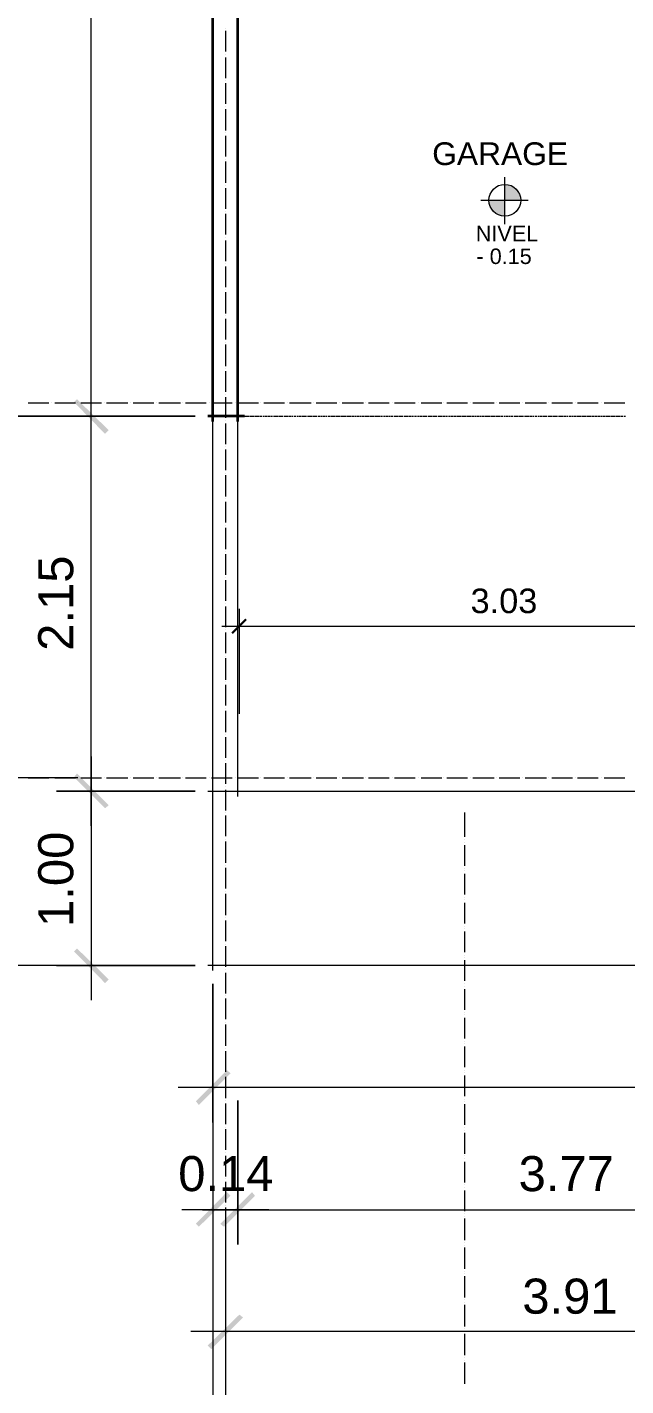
# Model space of a CAD drawing. Header units: millimetres. Extents: x 0 to 51.9, y -1.9 to 29.7.
# Drawn here: x 9.4 to 12.84, y 4.64 to 12.43 of the extents above; entities that cross this region are included whole.
import ezdxf

# ---------------------------------------------------------------- set-up
doc = ezdxf.new("R2010")
doc.units = ezdxf.units.MM
for name, color, linetype in [('PDF_0', 7, 'Continuous'), ('PDF_Arquitectura', 7, 'Continuous'), ('PDF_Ejes', 7, 'Continuous'), ('PDF_Muros', 7, 'Continuous'), ('PDF_Niveles', 2, 'Continuous'), ('PDF_Text', 7, 'Continuous')]:
    doc.layers.add(name, color=color, linetype=linetype)
doc.styles.add('PDF ArialMT', font='arial.ttf')

msp = doc.modelspace()

# ---------------------------------------------------------------- hatches: boundary and pattern name
at = {"layer": 'PDF_0', "transparency": 33554559}
for points in [[(9.8724, 10.1179), (9.6903, 10.2957), (9.6734, 10.2788), (9.8512, 10.0967)], [(10.664, 9.0299), (10.6555, 9.0384), (10.5751, 8.9579), (10.5836, 8.9495)], [(9.8724, 7.9673), (9.6903, 8.1493), (9.6734, 8.1282), (9.8512, 7.9504)], [(9.6903, 7.146), (9.6734, 7.1291), (9.8512, 6.9471), (9.8724, 6.9682)], [(10.5709, 6.4306), (10.5497, 6.4475), (10.3719, 6.2697), (10.3888, 6.2485)], [(10.3719, 5.567), (10.3888, 5.55), (10.5709, 5.7278), (10.5497, 5.749)], [(10.5328, 5.55), (10.7106, 5.7278), (10.6936, 5.749), (10.5116, 5.567)], [(10.6428, 5.0293), (10.6217, 5.0462), (10.4396, 4.8684), (10.4608, 4.8473)]]:
    msp.add_hatch(color=256, dxfattribs=at).paths.add_polyline_path(points)
at = {"layer": 'PDF_Arquitectura', "true_color": 0x404040, "transparency": 33554559}
h = msp.add_hatch(color=250, dxfattribs=at)
h.paths.add_polyline_path([(12.1415, 11.4345), (12.0526, 11.4345), (12.0526, 11.4176), (12.0568, 11.4049), (12.061, 11.3879), (12.0822, 11.3668), (12.0949, 11.3583), (12.1118, 11.3498), (12.1245, 11.3456), (12.1415, 11.3456)])
h.paths.add_polyline_path([(12.1584, 11.5234), (12.1415, 11.5234), (12.1415, 11.4345), (12.2304, 11.4345), (12.2304, 11.4514), (12.2261, 11.4641), (12.2177, 11.4811), (12.2092, 11.4938), (12.2007, 11.5022), (12.188, 11.5107), (12.1711, 11.5192)])

# ---------------------------------------------------------------- linework, layer by layer
at = {"layer": 'PDF_Arquitectura', "color": 250, "lineweight": 18, "true_color": 0x404040}
for points in [[(9.7708, 9.9994), (9.7708, 21.2433)], [(9.7708, 7.8488), (9.7708, 10.3973)], [(10.6217, 8.4923), (10.6217, 9.0934)], [(13.7502, 8.9918), (10.5201, 8.9918)], [(9.7708, 8.2467), (9.7708, 6.8497)], [(9.6945, 8.1239), (8.8733, 8.1239)], [(9.5718, 7.0487), (10.3677, 7.0487), (6.7693, 7.0487)], [(10.4693, 6.1469), (10.4693, 6.9428), (10.4693, 3.3783)], [(10.2703, 6.3501), (15.9262, 6.3501)], [(10.4693, 6.2739), (10.4693, 5.4484)], [(10.791, 5.6474), (10.6132, 5.6474), (10.4693, 5.6474), (10.2915, 5.6474)], [(10.41, 5.6474), (14.5757, 5.6474)], [(10.5412, 5.5754), (10.5412, 4.7499)], [(14.6477, 4.9489), (10.3423, 4.9489)], [(10.5412, 4.8727), (10.5412, 4.0472)]]:
    msp.add_lwpolyline(points, dxfattribs=at)
at = {"layer": 'PDF_Arquitectura', "color": 250, "lineweight": 9, "true_color": 0x404040}
for points in [[(12.1415, 11.57), (12.1415, 11.299)], [(12.2769, 11.4345), (12.006, 11.4345)]]:
    msp.add_lwpolyline(points, dxfattribs=at)
at = {"layer": 'PDF_Arquitectura', "lineweight": 18}
msp.add_lwpolyline([(8.8733, 10.1983), (9.6945, 10.1983)], close=True, dxfattribs=at)
at = {"layer": 'PDF_Arquitectura', "color": 250, "lineweight": 18, "true_color": 0x404040}
for points in [[(9.5718, 10.1983), (10.3677, 10.1983)], [(9.5718, 8.0477), (10.3677, 8.0477)], [(10.6132, 5.4484), (10.6132, 6.2739)]]:
    msp.add_lwpolyline(points, close=True, dxfattribs=at)
at = {"layer": 'PDF_Arquitectura', "lineweight": 5}
for points in [[(11.9129, 7.925), (11.9129, 7.7853)], [(11.9129, 7.7683), (11.9129, 7.7683)], [(11.9129, 7.7556), (11.9129, 7.7556)], [(11.9129, 7.7387), (11.9129, 7.6202)], [(11.9129, 7.6032), (11.9129, 7.6032)], [(11.9129, 7.5905), (11.9129, 7.5905)], [(11.9129, 7.5736), (11.9129, 7.4551)], [(11.9129, 7.4381), (11.9129, 7.4381)], [(11.9129, 7.4254), (11.9129, 7.4254)], [(11.9129, 7.4085), (11.9129, 7.29)], [(11.9129, 7.273), (11.9129, 7.273)], [(11.9129, 7.2603), (11.9129, 7.2603)], [(11.9129, 7.2434), (11.9129, 7.1249)], [(11.9129, 7.1079), (11.9129, 7.1079)], [(11.9129, 7.0952), (11.9129, 7.0952)], [(11.9129, 7.0783), (11.9129, 6.9598)], [(11.9129, 6.9428), (11.9129, 6.9428)], [(11.9129, 6.9301), (11.9129, 6.9301)], [(11.9129, 6.9132), (11.9129, 6.7947)], [(11.9129, 6.7777), (11.9129, 6.7777)], [(11.9129, 6.765), (11.9129, 6.765)], [(11.9129, 6.7481), (11.9129, 6.6295)], [(11.9129, 6.6126), (11.9129, 6.6126)], [(11.9129, 6.5999), (11.9129, 6.5999)], [(11.9129, 6.583), (11.9129, 6.4644)], [(11.9129, 6.4475), (11.9129, 6.4475)], [(11.9129, 6.4348), (11.9129, 6.4348)], [(11.9129, 6.4179), (11.9129, 6.2993)], [(11.9129, 6.2824), (11.9129, 6.2824)], [(11.9129, 6.2697), (11.9129, 6.2697)], [(11.9129, 6.2528), (11.9129, 6.1342)], [(11.9129, 6.1215), (11.9129, 6.1215)], [(11.9129, 6.1046), (11.9129, 6.1046)], [(11.9129, 6.0877), (11.9129, 5.9691)], [(11.9129, 5.9564), (11.9129, 5.9564)], [(11.9129, 5.9395), (11.9129, 5.9395)], [(11.9129, 5.9226), (11.9129, 5.804)], [(11.9129, 5.7913), (11.9129, 5.7913)], [(11.9129, 5.7744), (11.9129, 5.7744)], [(11.9129, 5.7575), (11.9129, 5.6389)], [(11.9129, 5.6262), (11.9129, 5.6262)], [(11.9129, 5.6093), (11.9129, 5.6093)], [(11.9129, 5.5966), (11.9129, 5.4738)], [(11.9129, 5.4611), (11.9129, 5.4611)], [(11.9129, 5.4442), (11.9129, 5.4442)], [(11.9129, 5.4315), (11.9129, 5.3087)], [(11.9129, 5.296), (11.9129, 5.296)], [(11.9129, 5.2791), (11.9129, 5.2791)], [(11.9129, 5.2664), (11.9129, 5.1436)], [(11.9129, 5.1309), (11.9129, 5.1309)], [(11.9129, 5.114), (11.9129, 5.114)], [(11.9129, 5.1013), (11.9129, 4.9785)], [(11.9129, 4.9658), (11.9129, 4.9658)], [(11.9129, 4.9489), (11.9129, 4.9489)], [(11.9129, 4.9362), (11.9129, 4.8134)], [(11.9129, 4.8007), (11.9129, 4.8007)], [(11.9129, 4.7838), (11.9129, 4.7838)], [(11.9129, 4.7711), (11.9129, 4.6483)]]:
    msp.add_lwpolyline(points, dxfattribs=at)
at = {"layer": 'PDF_Arquitectura', "color": 250, "lineweight": 18, "true_color": 0x404040}
msp.add_circle((12.1436, 11.4366), 0.091, dxfattribs=at)
at = {"layer": 'PDF_Ejes', "lineweight": 9}
for points in [[(10.5412, 12.4209), (10.5412, 12.4209)], [(10.5412, 12.4082), (10.5412, 12.2896)], [(10.5412, 12.2727), (10.5412, 12.2727)], [(10.5412, 12.2558), (10.5412, 12.1372)], [(10.5412, 12.1245), (10.5412, 12.1245)], [(10.5412, 12.1076), (10.5412, 11.9891)], [(10.5412, 11.9721), (10.5412, 11.9721)], [(10.5412, 11.9594), (10.5412, 11.8367)], [(10.5412, 11.824), (10.5412, 11.824)], [(10.5412, 11.807), (10.5412, 11.6885)], [(10.5412, 11.6716), (10.5412, 11.6716)], [(10.5412, 11.6589), (10.5412, 11.5361)], [(10.5412, 11.5234), (10.5412, 11.5234)], [(10.5412, 11.5065), (10.5412, 11.3879)], [(10.5412, 11.371), (10.5412, 11.371)], [(10.5412, 11.3583), (10.5412, 11.2398)], [(10.5412, 11.2228), (10.5412, 11.2228)], [(10.5412, 11.2059), (10.5412, 11.0873)], [(10.5412, 11.0746), (10.5412, 11.0746)], [(10.5412, 11.0577), (10.5412, 10.9392)], [(10.5412, 10.9222), (10.5412, 10.9222)], [(10.5412, 10.9095), (10.5412, 10.7868)], [(10.5412, 10.7741), (10.5412, 10.7741)], [(10.5412, 10.7571), (10.5412, 10.6386)], [(10.5412, 10.6217), (10.5412, 10.6217)], [(10.5412, 10.609), (10.5412, 10.4862)], [(10.5412, 10.4735), (10.5412, 10.4735)], [(10.5412, 10.4566), (10.5412, 10.338)], [(10.5412, 10.3211), (10.5412, 10.3211)], [(10.5412, 10.3084), (10.5412, 10.1899)], [(9.4109, 10.2745), (9.5294, 10.2745)], [(9.5464, 10.2745), (9.5464, 10.2745)], [(9.5633, 10.2745), (9.6818, 10.2745)], [(9.6945, 10.2745), (9.6945, 10.2745)], [(9.7115, 10.2745), (9.83, 10.2745)], [(9.847, 10.2745), (9.847, 10.2745)], [(9.8597, 10.2745), (9.9824, 10.2745)], [(9.9951, 10.2745), (9.9951, 10.2745)], [(10.0121, 10.2745), (10.1306, 10.2745)], [(10.1475, 10.2745), (10.1475, 10.2745)], [(10.1602, 10.2745), (10.283, 10.2745)], [(10.2957, 10.2745), (10.2957, 10.2745)], [(10.3126, 10.2745), (10.4312, 10.2745)], [(10.4481, 10.2745), (10.4481, 10.2745)], [(10.4608, 10.2745), (10.5793, 10.2745)], [(10.5963, 10.2745), (10.5963, 10.2745)], [(10.6132, 10.2745), (10.7317, 10.2745)], [(10.7444, 10.2745), (10.7444, 10.2745)], [(10.7614, 10.2745), (10.8799, 10.2745)], [(10.8968, 10.2745), (10.8968, 10.2745)], [(10.9095, 10.2745), (11.0323, 10.2745)], [(11.045, 10.2745), (11.045, 10.2745)], [(11.0619, 10.2745), (11.1805, 10.2745)], [(11.1974, 10.2745), (11.1974, 10.2745)], [(11.2101, 10.2745), (11.3329, 10.2745)], [(11.3456, 10.2745), (11.3456, 10.2745)], [(11.3625, 10.2745), (11.4811, 10.2745)], [(11.498, 10.2745), (11.498, 10.2745)], [(11.5107, 10.2745), (11.6292, 10.2745)], [(11.6462, 10.2745), (11.6462, 10.2745)], [(11.6631, 10.2745), (11.7816, 10.2745)], [(11.7943, 10.2745), (11.7943, 10.2745)], [(11.8113, 10.2745), (11.9298, 10.2745)], [(11.9467, 10.2745), (11.9467, 10.2745)], [(11.9594, 10.2745), (12.0822, 10.2745)], [(12.0949, 10.2745), (12.0949, 10.2745)], [(12.1118, 10.2745), (12.2304, 10.2745)], [(12.2473, 10.2745), (12.2473, 10.2745)], [(12.26, 10.2745), (12.3828, 10.2745)], [(12.3955, 10.2745), (12.3955, 10.2745)], [(12.4124, 10.2745), (12.5309, 10.2745)], [(12.5479, 10.2745), (12.5479, 10.2745)], [(12.5606, 10.2745), (12.6791, 10.2745)], [(12.696, 10.2745), (12.696, 10.2745)], [(12.713, 10.2745), (12.8315, 10.2745)], [(10.5412, 10.1729), (10.5412, 10.1729)], [(10.5412, 10.156), (10.5412, 10.0375)], [(10.5412, 10.0248), (10.5412, 10.0248)], [(10.5412, 10.0078), (10.5412, 9.8893)], [(10.5412, 9.8724), (10.5412, 9.8724)], [(10.5412, 9.8597), (10.5412, 9.7369)], [(10.5412, 9.7242), (10.5412, 9.7242)], [(10.5412, 9.7072), (10.5412, 9.5887)], [(10.5412, 9.5718), (10.5412, 9.5718)], [(10.5412, 9.5591), (10.5412, 9.4363)], [(10.5412, 9.4236), (10.5412, 9.4236)], [(10.5412, 9.4067), (10.5412, 9.2881)], [(10.5412, 9.2712), (10.5412, 9.2712)], [(10.5412, 9.2585), (10.5412, 9.14)], [(10.5412, 9.123), (10.5412, 9.123)], [(10.5412, 9.1061), (10.5412, 8.9876)], [(10.5412, 8.9749), (10.5412, 8.9749)], [(10.5412, 8.9579), (10.5412, 8.8394)], [(10.5412, 8.8225), (10.5412, 8.8225)], [(10.5412, 8.8098), (10.5412, 8.687)], [(10.5412, 8.6743), (10.5412, 8.6743)], [(10.5412, 8.6574), (10.5412, 8.5388)], [(10.5412, 8.5219), (10.5412, 8.5219)], [(10.5412, 8.5092), (10.5412, 8.3864)], [(10.5412, 8.3737), (10.5412, 8.3737)], [(10.5412, 8.3568), (10.5412, 8.2383)], [(10.5412, 8.2213), (10.5412, 8.2213)], [(10.5412, 8.2086), (10.5412, 8.0901)], [(9.4109, 8.1239), (9.5294, 8.1239)], [(9.5464, 8.1239), (9.5464, 8.1239)], [(9.5633, 8.1239), (9.6818, 8.1239)], [(9.6945, 8.1239), (9.6945, 8.1239)], [(9.7115, 8.1239), (9.83, 8.1239)], [(9.847, 8.1239), (9.847, 8.1239)], [(9.8597, 8.1239), (9.9824, 8.1239)], [(9.9951, 8.1239), (9.9951, 8.1239)], [(10.0121, 8.1239), (10.1306, 8.1239)], [(10.1475, 8.1239), (10.1475, 8.1239)], [(10.1602, 8.1239), (10.283, 8.1239)], [(10.2957, 8.1239), (10.2957, 8.1239)], [(10.3126, 8.1239), (10.4312, 8.1239)], [(10.4481, 8.1239), (10.4481, 8.1239)], [(10.4608, 8.1239), (10.5793, 8.1239)], [(10.5963, 8.1239), (10.5963, 8.1239)], [(10.6132, 8.1239), (10.7317, 8.1239)], [(10.7444, 8.1239), (10.7444, 8.1239)], [(10.7614, 8.1239), (10.8799, 8.1239)], [(10.8968, 8.1239), (10.8968, 8.1239)], [(10.9095, 8.1239), (11.0323, 8.1239)], [(11.045, 8.1239), (11.045, 8.1239)], [(11.0619, 8.1239), (11.1805, 8.1239)], [(11.1974, 8.1239), (11.1974, 8.1239)], [(11.2101, 8.1239), (11.3329, 8.1239)], [(11.3456, 8.1239), (11.3456, 8.1239)], [(11.3625, 8.1239), (11.4811, 8.1239)], [(11.498, 8.1239), (11.498, 8.1239)], [(11.5107, 8.1239), (11.6292, 8.1239)], [(11.6462, 8.1239), (11.6462, 8.1239)], [(11.6631, 8.1239), (11.7816, 8.1239)], [(11.7943, 8.1239), (11.7943, 8.1239)], [(11.8113, 8.1239), (11.9298, 8.1239)], [(11.9467, 8.1239), (11.9467, 8.1239)], [(11.9594, 8.1239), (12.0822, 8.1239)], [(12.0949, 8.1239), (12.0949, 8.1239)], [(12.1118, 8.1239), (12.2304, 8.1239)], [(12.2473, 8.1239), (12.2473, 8.1239)], [(12.26, 8.1239), (12.3828, 8.1239)], [(12.3955, 8.1239), (12.3955, 8.1239)], [(12.4124, 8.1239), (12.5309, 8.1239)], [(12.5479, 8.1239), (12.5479, 8.1239)], [(12.5606, 8.1239), (12.6791, 8.1239)], [(12.696, 8.1239), (12.696, 8.1239)], [(12.713, 8.1239), (12.8315, 8.1239)], [(10.5412, 8.0731), (10.5412, 8.0731)], [(10.5412, 8.0562), (10.5412, 7.9377)], [(10.5412, 7.925), (10.5412, 7.925)], [(10.5412, 7.908), (10.5412, 7.7895)], [(10.5412, 7.7726), (10.5412, 7.7726)], [(10.5412, 7.7599), (10.5412, 7.6371)], [(10.5412, 7.6244), (10.5412, 7.6244)], [(10.5412, 7.6075), (10.5412, 7.4889)], [(10.5412, 7.472), (10.5412, 7.472)], [(10.5412, 7.4593), (10.5412, 7.3365)], [(10.5412, 7.3238), (10.5412, 7.3238)], [(10.5412, 7.3069), (10.5412, 7.1884)], [(10.5412, 7.1714), (10.5412, 7.1714)], [(10.5412, 7.1587), (10.5412, 7.0402)], [(10.5412, 7.0233), (10.5412, 7.0233)], [(10.5412, 7.0063), (10.5412, 6.8878)], [(10.5412, 6.8751), (10.5412, 6.8751)], [(10.5412, 6.8582), (10.5412, 6.7396)], [(10.5412, 6.7227), (10.5412, 6.7227)], [(10.5412, 6.71), (10.5412, 6.5872)], [(10.5412, 6.5745), (10.5412, 6.5745)], [(10.5412, 6.5576), (10.5412, 6.439)], [(10.5412, 6.4221), (10.5412, 6.4221)], [(10.5412, 6.4094), (10.5412, 6.2866)], [(10.5412, 6.2739), (10.5412, 6.2739)], [(10.5412, 6.257), (10.5412, 6.1385)], [(10.5412, 6.1215), (10.5412, 6.1215)], [(10.5412, 6.1088), (10.5412, 5.9903)], [(10.5412, 5.9734), (10.5412, 5.9734)], [(10.5412, 5.9564), (10.5412, 5.8379)], [(10.5412, 5.8252), (10.5412, 5.8252)], [(10.5412, 5.8083), (10.5412, 5.6897)], [(10.5412, 5.6728), (10.5412, 5.6728)], [(10.5412, 5.6601), (10.5412, 5.5373)], [(10.5412, 5.5246), (10.5412, 5.5246)], [(10.5412, 5.5077), (10.5412, 5.3892)], [(10.5412, 5.3722), (10.5412, 5.3722)], [(10.5412, 5.3595), (10.5412, 5.2368)], [(10.5412, 5.224), (10.5412, 5.224)], [(10.5412, 5.2071), (10.5412, 5.0886)], [(10.5412, 5.0716), (10.5412, 5.0716)], [(10.5412, 5.0589), (10.5412, 4.9404)], [(10.5412, 4.9235), (10.5412, 4.9235)], [(10.5412, 4.9065), (10.5412, 4.788)], [(10.5412, 4.7753), (10.5412, 4.7753)], [(10.5412, 4.7584), (10.5412, 4.6398)]]:
    msp.add_lwpolyline(points, dxfattribs=at)
at = {"layer": 'PDF_Muros', "lineweight": 35}
for points in [[(10.4693, 10.1687), (10.4693, 21.074)], [(10.6132, 10.1687), (10.6132, 13.2337)], [(10.6513, 10.1983), (10.4396, 10.1983)]]:
    msp.add_lwpolyline(points, dxfattribs=at)
at = {"layer": 'PDF_Muros', "lineweight": 18}
for points in [[(10.4693, 8.0181), (10.4693, 10.1983)], [(10.6132, 8.0181), (10.6132, 10.1983)], [(10.4396, 8.0477), (10.6513, 8.0477)]]:
    msp.add_lwpolyline(points, dxfattribs=at)
at = {"layer": 'PDF_Muros', "lineweight": 9}
for points in [[(10.6217, 10.1983), (10.6301, 10.1983)], [(10.6344, 10.1983), (10.6471, 10.1983)], [(10.6513, 10.1983), (10.664, 10.1983), (10.6767, 10.1983)], [(10.6809, 10.1983), (10.6936, 10.1983), (10.7063, 10.1983)], [(10.7106, 10.1983), (10.7233, 10.1983), (10.736, 10.1983)], [(10.7402, 10.1983), (10.7529, 10.1983)], [(10.7571, 10.1983), (10.7656, 10.1983)], [(10.7698, 10.1983), (10.7825, 10.1983)], [(10.7868, 10.1983), (10.7952, 10.1983)], [(10.7995, 10.1983), (10.8122, 10.1983)], [(10.8164, 10.1983), (10.8291, 10.1983), (10.8418, 10.1983)], [(10.846, 10.1983), (10.8587, 10.1983), (10.8714, 10.1983)], [(10.8757, 10.1983), (10.8884, 10.1983), (10.9011, 10.1983)], [(10.9053, 10.1983), (10.918, 10.1983)], [(10.9222, 10.1983), (10.9307, 10.1983)], [(10.9349, 10.1983), (10.9476, 10.1983)], [(10.9519, 10.1983), (10.9603, 10.1983)], [(10.9646, 10.1983), (10.9773, 10.1983)], [(10.9815, 10.1983), (10.9942, 10.1983), (11.0069, 10.1983)], [(11.0111, 10.1983), (11.0238, 10.1983), (11.0365, 10.1983)], [(11.0408, 10.1983), (11.0535, 10.1983), (11.0662, 10.1983)], [(11.0704, 10.1983), (11.0831, 10.1983)], [(11.0873, 10.1983), (11.0958, 10.1983)], [(11.1, 10.1983), (11.1127, 10.1983)], [(11.117, 10.1983), (11.1254, 10.1983)], [(11.1297, 10.1983), (11.1424, 10.1983)], [(11.1466, 10.1983), (11.1593, 10.1983), (11.172, 10.1983)], [(11.1762, 10.1983), (11.1889, 10.1983), (11.2016, 10.1983)], [(11.2059, 10.1983), (11.2186, 10.1983), (11.2313, 10.1983)], [(11.2355, 10.1983), (11.2482, 10.1983), (11.2609, 10.1983)], [(11.2652, 10.1983), (11.2779, 10.1983)], [(11.2821, 10.1983), (11.2906, 10.1983)], [(11.2948, 10.1983), (11.3075, 10.1983)], [(11.3117, 10.1983), (11.3202, 10.1983)], [(11.3244, 10.1983), (11.3371, 10.1983)], [(11.3414, 10.1983), (11.3541, 10.1983), (11.3668, 10.1983)], [(11.371, 10.1983), (11.3837, 10.1983), (11.3964, 10.1983)], [(11.4006, 10.1983), (11.4133, 10.1983), (11.426, 10.1983)], [(11.4303, 10.1983), (11.443, 10.1983)], [(11.4472, 10.1983), (11.4557, 10.1983)], [(11.4599, 10.1983), (11.4726, 10.1983)], [(11.4768, 10.1983), (11.4853, 10.1983)], [(11.4895, 10.1983), (11.5022, 10.1983)], [(11.5065, 10.1983), (11.5192, 10.1983), (11.5319, 10.1983)], [(11.5361, 10.1983), (11.5488, 10.1983), (11.5615, 10.1983)], [(11.5657, 10.1983), (11.5784, 10.1983), (11.5911, 10.1983)], [(11.5954, 10.1983), (11.6081, 10.1983)], [(11.6123, 10.1983), (11.6208, 10.1983)], [(11.625, 10.1983), (11.6377, 10.1983)], [(11.6419, 10.1983), (11.6504, 10.1983)], [(11.6546, 10.1983), (11.6673, 10.1983)], [(11.6716, 10.1983), (11.6843, 10.1983), (11.697, 10.1983)], [(11.7012, 10.1983), (11.7139, 10.1983), (11.7266, 10.1983)], [(11.7308, 10.1983), (11.7435, 10.1983), (11.7562, 10.1983)], [(11.7605, 10.1983), (11.7732, 10.1983), (11.7859, 10.1983)], [(11.7901, 10.1983), (11.8028, 10.1983)], [(11.807, 10.1983), (11.8155, 10.1983)], [(11.8197, 10.1983), (11.8324, 10.1983)], [(11.8367, 10.1983), (11.8451, 10.1983)], [(11.8494, 10.1983), (11.8621, 10.1983)], [(11.8663, 10.1983), (11.879, 10.1983), (11.8917, 10.1983)], [(11.8959, 10.1983), (11.9086, 10.1983), (11.9213, 10.1983)], [(11.9256, 10.1983), (11.9383, 10.1983), (11.951, 10.1983)], [(11.9552, 10.1983), (11.9679, 10.1983)], [(11.9721, 10.1983), (11.9806, 10.1983)], [(11.9848, 10.1983), (11.9975, 10.1983)], [(12.0018, 10.1983), (12.0102, 10.1983)], [(12.0145, 10.1983), (12.0272, 10.1983)], [(12.0314, 10.1983), (12.0441, 10.1983), (12.0568, 10.1983)], [(12.061, 10.1983), (12.0737, 10.1983), (12.0864, 10.1983)], [(12.0907, 10.1983), (12.1034, 10.1983), (12.1161, 10.1983)], [(12.1203, 10.1983), (12.133, 10.1983)], [(12.1372, 10.1983), (12.1457, 10.1983)], [(12.1499, 10.1983), (12.1626, 10.1983)], [(12.1669, 10.1983), (12.1753, 10.1983)], [(12.1796, 10.1983), (12.1923, 10.1983)], [(12.1965, 10.1983), (12.2092, 10.1983), (12.2219, 10.1983)], [(12.2261, 10.1983), (12.2388, 10.1983), (12.2515, 10.1983)], [(12.2558, 10.1983), (12.2685, 10.1983), (12.2812, 10.1983)], [(12.2854, 10.1983), (12.2981, 10.1983)], [(12.3023, 10.1983), (12.3108, 10.1983)], [(12.315, 10.1983), (12.3277, 10.1983)], [(12.332, 10.1983), (12.3404, 10.1983)], [(12.3447, 10.1983), (12.3574, 10.1983)], [(12.3616, 10.1983), (12.3743, 10.1983), (12.387, 10.1983)], [(12.3912, 10.1983), (12.4039, 10.1983), (12.4166, 10.1983)], [(12.4209, 10.1983), (12.4336, 10.1983), (12.4463, 10.1983)], [(12.4505, 10.1983), (12.4632, 10.1983), (12.4759, 10.1983)], [(12.4801, 10.1983), (12.4928, 10.1983)], [(12.4971, 10.1983), (12.5055, 10.1983)], [(12.5098, 10.1983), (12.5225, 10.1983)], [(12.5267, 10.1983), (12.5352, 10.1983)], [(12.5394, 10.1983), (12.5521, 10.1983)], [(12.5563, 10.1983), (12.569, 10.1983), (12.5817, 10.1983)], [(12.586, 10.1983), (12.5987, 10.1983), (12.6114, 10.1983)], [(12.6156, 10.1983), (12.6283, 10.1983), (12.641, 10.1983)], [(12.6452, 10.1983), (12.6579, 10.1983)], [(12.6622, 10.1983), (12.6706, 10.1983)], [(12.6749, 10.1983), (12.6876, 10.1983)], [(12.6918, 10.1983), (12.7003, 10.1983)], [(12.7045, 10.1983), (12.7172, 10.1983)], [(12.7215, 10.1983), (12.7342, 10.1983), (12.7469, 10.1983)], [(12.7511, 10.1983), (12.7638, 10.1983), (12.7765, 10.1983)], [(12.7807, 10.1983), (12.7934, 10.1983), (12.8061, 10.1983)], [(12.8104, 10.1983), (12.8231, 10.1983)], [(12.8273, 10.1983), (12.8358, 10.1983)]]:
    msp.add_lwpolyline(points, dxfattribs=at)
at = {"layer": 'PDF_Niveles', "lineweight": 9}
for points in [[(10.4693, 7.019), (10.4693, 8.0477)], [(10.6217, 8.0477), (17.3232, 8.0477)], [(17.501, 7.0487), (10.4396, 7.0487)]]:
    msp.add_lwpolyline(points, dxfattribs=at)

# ---------------------------------------------------------------- texts
at = {"layer": 'PDF_Text', "attachment_point": 4, "style": 'PDF ArialMT'}
for s, insert, char_height in [('GARAGE', (11.7271, 11.7029), 0.13035), ('NIVEL', (11.9769, 11.2462), 0.08871), ('- 0.15', (11.9811, 11.1149), 0.08871), ('3.03', (11.9472, 9.1383), 0.14081), ('0.14', (10.2707, 5.8533), 0.20116), ('3.77', (12.2224, 5.8533), 0.20116), ('3.91', (12.2436, 5.1506), 0.20116)]:
    msp.add_mtext(s, dxfattribs=dict(at, insert=insert, char_height=char_height))
at = {"layer": 'PDF_Text', "char_height": 0.20116, "attachment_point": 4, "rotation": 90, "style": 'PDF ArialMT'}
for s, insert in [('2.15', (9.5697, 8.8525)), ('1.00', (9.5697, 7.2691))]:
    msp.add_mtext(s, dxfattribs=dict(at, insert=insert))

doc.saveas('drawing.dxf')
